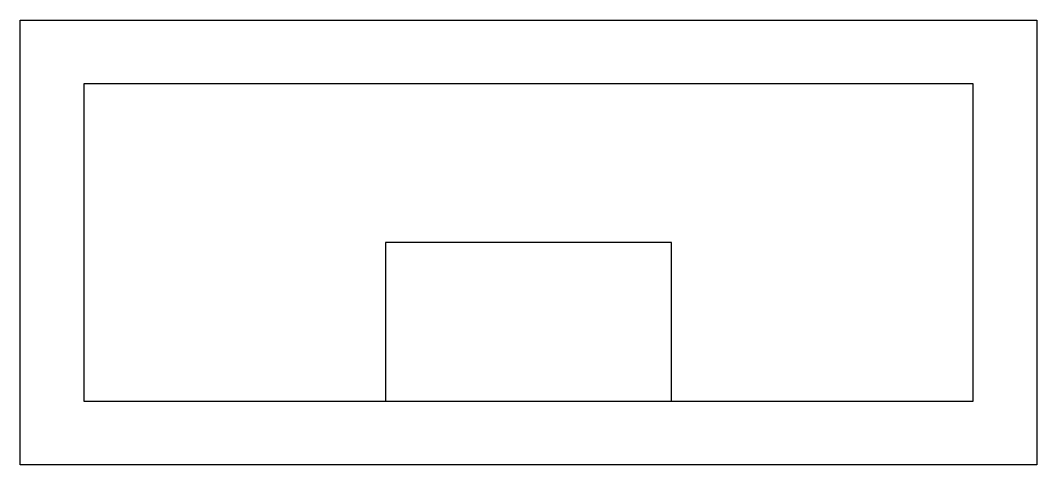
# Model space of a CAD drawing. Header units: millimetres. Extents: x -2 to 30, y -2 to 12.
import ezdxf

# ---------------------------------------------------------------- set-up
doc = ezdxf.new("R2010")
doc.units = ezdxf.units.MM
doc.layers.get('0').update_dxf_attribs({"linetype": 'CONTINUOUS'})

msp = doc.modelspace()

# ---------------------------------------------------------------- linework, layer by layer
for points in [[(-2, 12), (30, 12), (30, -2), (-2, -2)], [(0, 0), (28, 0), (28, 10), (0, 10)], [(9.5, 0), (18.5, 0), (18.5, 5), (9.5, 5)]]:
    msp.add_lwpolyline(points, close=True)

doc.saveas('drawing.dxf')
